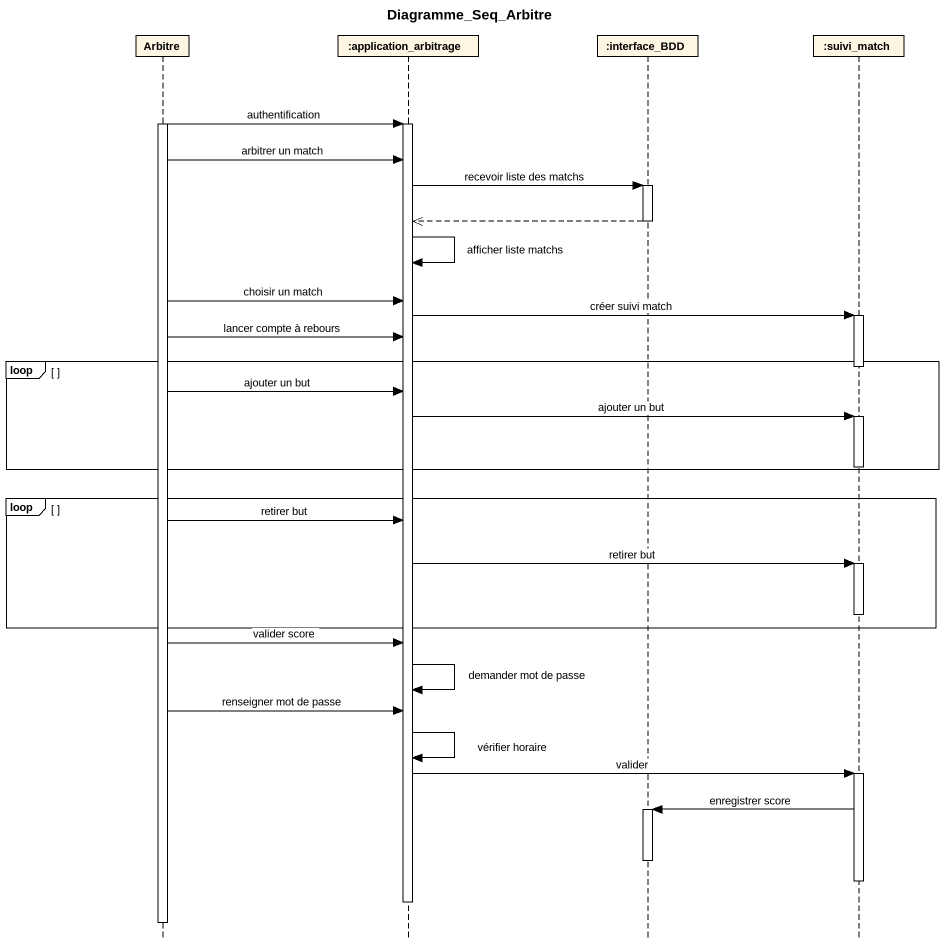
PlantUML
@startuml
title Diagramme_Seq_Arbitre
hide footbox
participant Arbitre
participant ":application_arbitrage" as application_arbitrage
participant ":interface_BDD" as interface_BDD
participant ":suivi_match" as suivi_match

activate Arbitre
Arbitre -> application_arbitrage : authentification
activate application_arbitrage
Arbitre -> application_arbitrage : arbitrer un match
application_arbitrage -> interface_BDD : recevoir liste des matchs
activate interface_BDD
interface_BDD -->> application_arbitrage
deactivate interface_BDD
application_arbitrage -> application_arbitrage : afficher liste matchs
Arbitre -> application_arbitrage : choisir un match
application_arbitrage -> suivi_match : créer suivi match
activate suivi_match
Arbitre -> application_arbitrage : lancer compte à rebours
loop
  deactivate suivi_match
  Arbitre -> application_arbitrage : ajouter un but
  application_arbitrage -> suivi_match : ajouter un but
  activate suivi_match
  deactivate suivi_match
end
loop
  Arbitre -> application_arbitrage : retirer but
  application_arbitrage -> suivi_match : retirer but
  activate suivi_match
  deactivate suivi_match
end
Arbitre -> application_arbitrage : valider score
application_arbitrage -> application_arbitrage : demander mot de passe
Arbitre -> application_arbitrage : renseigner mot de passe
application_arbitrage -> application_arbitrage : vérifier horaire
application_arbitrage -> suivi_match : valider
activate suivi_match
suivi_match -> interface_BDD : enregistrer score
activate interface_BDD
deactivate interface_BDD
deactivate suivi_match
deactivate application_arbitrage
deactivate Arbitre
@enduml
